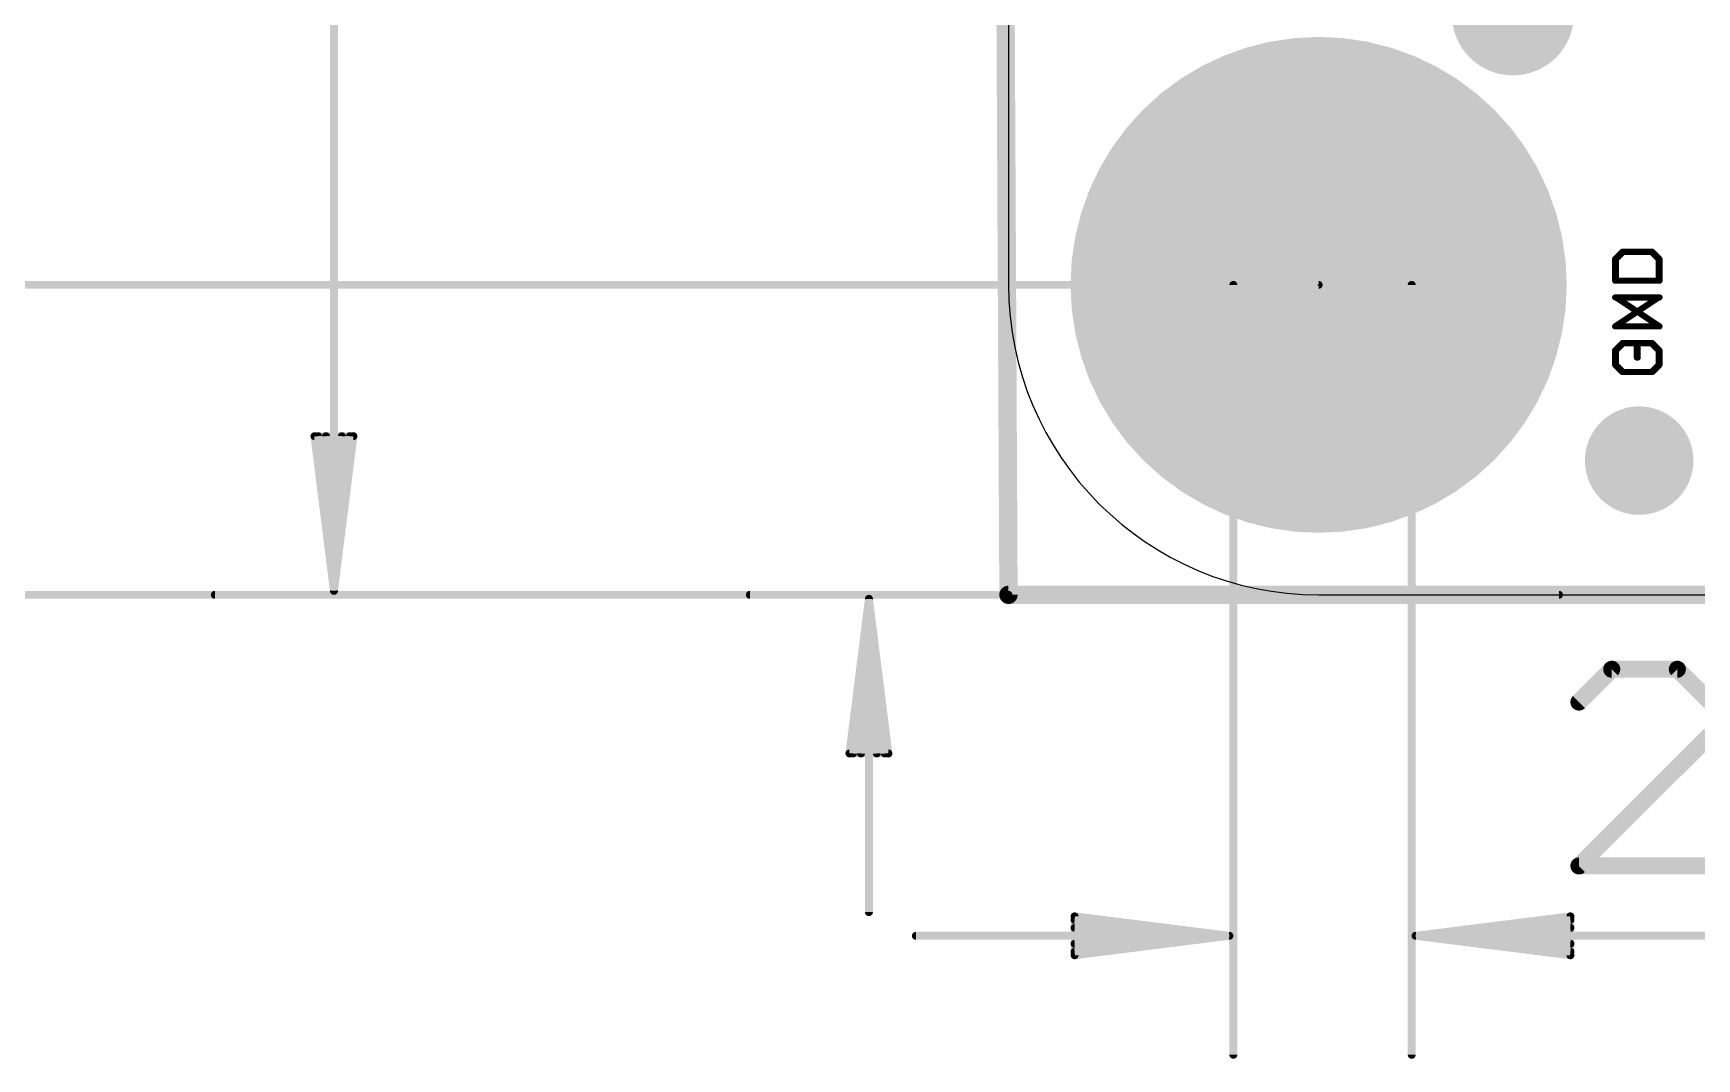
# Model space of a CAD drawing. Extents: x -30 to 79, y -8 to 63.
# Drawn here: x -15.97 to 11.27, y -7.6 to 9.2 of the extents above; entities that cross this region are included whole.
import ezdxf

# ---------------------------------------------------------------- set-up
doc = ezdxf.new("R2010")
doc.units = 0
for name, color, linetype in [('1', 12, 'CONTINUOUS'), ('16', 132, 'CONTINUOUS'), ('17', 110, 'CONTINUOUS'), ('20', 53, 'CONTINUOUS'), ('21', 40, 'CONTINUOUS'), ('22', 6, 'CONTINUOUS'), ('23', 40, 'CONTINUOUS'), ('39', 12, 'CONTINUOUS'), ('40', 132, 'CONTINUOUS'), ('41', 12, 'CONTINUOUS'), ('42', 132, 'CONTINUOUS'), ('43', 110, 'CONTINUOUS'), ('47', 253, 'CONTINUOUS'), ('51', 253, 'CONTINUOUS')]:
    doc.layers.add(name, color=color, linetype=linetype)

# ---------------------------------------------------------------- blocks, each defined once
blk = doc.blocks.new('PIE')
at = {"const_width": 0.5}
blk.add_lwpolyline([(0, -0.25, 1), (0, 0.25, 1), (0, -0.25)], format="xyb", dxfattribs=at)
blk = doc.blocks.new('RECT')
blk.add_solid([(-0.5, -0.5), (0.5, -0.5), (-0.5, 0.5), (0.5, 0.5)])
blk = doc.blocks.new('ROUNDP')
at = {"const_width": 0.5}
blk.add_lwpolyline([(0, -0.25, 1), (0, 0.25, 1), (0, -0.25)], format="xyb", dxfattribs=at)

msp = doc.modelspace()

# ---------------------------------------------------------------- linework, layer by layer
at = {"layer": '1', "const_width": 0.3}
for points in [[(0, 0), (-0.254, 50.762)], [(66.016, 0), (0, 0)]]:
    msp.add_lwpolyline(points, dxfattribs=at)
at = {"layer": '1', "const_width": 0.15}
for points in [[(0, 0.075, 1), (0, -0.075)], [(-0.075, -0.0004, 1), (0.075, 0.0004)]]:
    msp.add_lwpolyline(points, format="xyb", dxfattribs=at)
at = {"layer": '16', "const_width": 0.25}
for points in [[(0, 0), (-0.127, 50.889)], [(65.889, 0), (0, 0)]]:
    msp.add_lwpolyline(points, dxfattribs=at)
at = {"layer": '16', "const_width": 0.125}
for points in [[(0, 0.0625, 1), (0, -0.0625)], [(-0.0625, -0.0002, 1), (0.0625, 0.0002)]]:
    msp.add_lwpolyline(points, format="xyb", dxfattribs=at)
at = {"layer": '20'}
for p, q in [((0, 45.72), (0, 5.08)), ((5.08, 0), (60.96, 0))]:
    msp.add_line(p, q, dxfattribs=at)
msp.add_arc((5.08, 5.08), 5.08, 180, 270, dxfattribs=at)
at = {"layer": '21'}
for points, const_width in [([(5.08, 1.651, 1), (5.08, 8.509, 1), (5.08, 1.651)], 0.2032), ([(9.9628, 5.5035, 1), (9.912, 5.5035)], 0.0508), ([(9.9194, 5.5215, 1), (9.9554, 5.4856)], 0.0508), ([(10.056, 5.6476, 1), (10.056, 5.5968)], 0.0508), ([(10.074, 5.6042, 1), (10.0381, 5.6401)], 0.0508), ([(10.5485, 5.6401, 1), (10.5126, 5.6042)], 0.0508), ([(10.5306, 5.5968, 1), (10.5306, 5.6476)], 0.0508), ([(10.6746, 5.5035, 1), (10.6238, 5.5035)], 0.0508), ([(10.6312, 5.4856, 1), (10.6672, 5.5215)], 0.0508), ([(9.9374, 5.173, 1), (9.9374, 5.1222)], 0.0508), ([(10.6492, 5.1222, 1), (10.6492, 5.173)], 0.0508), ([(9.912, 5.1476, 1), (9.9628, 5.1476)], 0.0508), ([(9.9374, 4.8992, 1), (9.9374, 4.8484)], 0.0508), ([(10.6238, 5.1476, 1), (10.6746, 5.1476)], 0.0508), ([(10.6633, 4.8526, 1), (10.6351, 4.8949)], 0.0508), ([(10.6492, 4.8484, 1), (10.6492, 4.8992)], 0.0508), ([(9.9374, 4.4246, 1), (9.9374, 4.3738)], 0.0508), ([(9.9233, 4.4203, 1), (9.9515, 4.3781)], 0.0508), ([(10.6492, 4.3738, 1), (10.6492, 4.4246)], 0.0508), ([(10.074, 4.1074, 1), (10.0381, 4.1433)], 0.0508), ([(10.2933, 4.1507, 1), (10.2933, 4.0999)], 0.0508), ([(10.3187, 4.1253, 1), (10.2679, 4.1253)], 0.0508), ([(10.5485, 4.1433, 1), (10.5126, 4.1074)], 0.0508), ([(10.5306, 4.0999, 1), (10.5306, 4.1507)], 0.0508), ([(9.9194, 4.0247, 1), (9.9554, 3.9887)], 0.0508), ([(9.9628, 4.0067, 1), (9.912, 4.0067)], 0.0508), ([(9.9554, 3.7874, 1), (9.9194, 3.7515)], 0.0508), ([(10.2679, 3.8881, 1), (10.3187, 3.8881)], 0.0508), ([(10.6746, 4.0067, 1), (10.6238, 4.0067)], 0.0508), ([(10.6312, 3.9887, 1), (10.6672, 4.0247)], 0.0508), ([(10.6672, 3.7515, 1), (10.6312, 3.7874)], 0.0508), ([(9.912, 3.7694, 1), (9.9628, 3.7694)], 0.0508), ([(10.056, 3.6762, 1), (10.056, 3.6254)], 0.0508), ([(10.0381, 3.6328, 1), (10.074, 3.6688)], 0.0508), ([(10.5126, 3.6688, 1), (10.5485, 3.6328)], 0.0508), ([(10.5306, 3.6254, 1), (10.5306, 3.6762)], 0.0508), ([(10.6238, 3.7694, 1), (10.6746, 3.7694)], 0.0508)]:
    msp.add_lwpolyline(points, format="xyb", dxfattribs=dict(at, const_width=const_width))
at = {"layer": '21', "const_width": 0.1016}
for points in [[(10.056, 5.6222), (9.9374, 5.5035)], [(9.9374, 5.5035), (9.9374, 5.1476)], [(10.5306, 5.6222), (10.056, 5.6222)], [(10.6492, 5.5035), (10.5306, 5.6222)], [(10.6492, 5.1476), (10.6492, 5.5035)], [(9.9374, 5.1476), (10.6492, 5.1476)], [(9.9374, 4.3992), (10.6492, 4.8738)], [(10.6492, 4.8738), (9.9374, 4.8738)], [(10.6492, 4.3992), (9.9374, 4.3992)], [(10.056, 4.1253), (9.9374, 4.0067)], [(10.5306, 4.1253), (10.2933, 4.1253)], [(10.2933, 4.1253), (10.2933, 3.8881)], [(10.6492, 4.0067), (10.5306, 4.1253)], [(9.9374, 4.0067), (9.9374, 3.7694)], [(9.9374, 3.7694), (10.056, 3.6508)], [(10.5306, 3.6508), (10.6492, 3.7694)], [(10.6492, 3.7694), (10.6492, 4.0067)], [(10.056, 3.6508), (10.5306, 3.6508)]]:
    msp.add_lwpolyline(points, dxfattribs=at)
at = {"layer": '22', "const_width": 0.1016}
for points in [[(9.9508, 5.5035), (10.0694, 5.6222)], [(9.9508, 5.1476), (9.9508, 5.5035)], [(10.0694, 5.6222), (10.544, 5.6222)], [(10.544, 5.6222), (10.6626, 5.5035)], [(10.6626, 5.5035), (10.6626, 5.1476)], [(10.6626, 5.1476), (9.9508, 5.1476)], [(10.6626, 4.3992), (9.9508, 4.8738)], [(9.9508, 4.8738), (10.6626, 4.8738)], [(9.9508, 4.3992), (10.6626, 4.3992)], [(9.9508, 4.0067), (10.0694, 4.1253)], [(10.0694, 4.1253), (10.3067, 4.1253)], [(10.3067, 4.1253), (10.3067, 3.8881)], [(10.544, 4.1253), (10.6626, 4.0067)], [(9.9508, 3.7694), (9.9508, 4.0067)], [(10.0694, 3.6508), (9.9508, 3.7694)], [(10.6626, 3.7694), (10.544, 3.6508)], [(10.6626, 4.0067), (10.6626, 3.7694)], [(10.544, 3.6508), (10.0694, 3.6508)]]:
    msp.add_lwpolyline(points, dxfattribs=at)
at = {"layer": '22', "const_width": 0.0508}
for points in [[(9.9762, 5.5035, 1), (9.9254, 5.5035)], [(9.9328, 5.5215, 1), (9.9688, 5.4856)], [(10.0694, 5.6476, 1), (10.0694, 5.5968)], [(10.0874, 5.6042, 1), (10.0515, 5.6401)], [(10.5619, 5.6401, 1), (10.526, 5.6042)], [(10.544, 5.5968, 1), (10.544, 5.6476)], [(10.688, 5.5035, 1), (10.6372, 5.5035)], [(10.6446, 5.4856, 1), (10.6806, 5.5215)], [(9.9508, 5.173, 1), (9.9508, 5.1222)], [(10.6626, 5.1222, 1), (10.6626, 5.173)], [(9.9254, 5.1476, 1), (9.9762, 5.1476)], [(9.9649, 4.8949, 1), (9.9367, 4.8526)], [(9.9508, 4.8992, 1), (9.9508, 4.8484)], [(10.6372, 5.1476, 1), (10.688, 5.1476)], [(10.6626, 4.8484, 1), (10.6626, 4.8992)], [(9.9508, 4.4246, 1), (9.9508, 4.3738)], [(10.6485, 4.3781, 1), (10.6767, 4.4203)], [(10.6626, 4.3738, 1), (10.6626, 4.4246)], [(10.0694, 4.1507, 1), (10.0694, 4.0999)], [(10.0874, 4.1074, 1), (10.0515, 4.1433)], [(10.3321, 4.1253, 1), (10.2813, 4.1253)], [(10.3067, 4.0999, 1), (10.3067, 4.1507)], [(10.5619, 4.1433, 1), (10.526, 4.1074)], [(9.9328, 4.0247, 1), (9.9688, 3.9887)], [(9.9762, 4.0067, 1), (9.9254, 4.0067)], [(9.9688, 3.7874, 1), (9.9328, 3.7515)], [(10.2813, 3.8881, 1), (10.3321, 3.8881)], [(10.688, 4.0067, 1), (10.6372, 4.0067)], [(10.6446, 3.9887, 1), (10.6806, 4.0247)], [(10.6806, 3.7515, 1), (10.6446, 3.7874)], [(9.9254, 3.7694, 1), (9.9762, 3.7694)], [(10.0694, 3.6762, 1), (10.0694, 3.6254)], [(10.0515, 3.6328, 1), (10.0874, 3.6688)], [(10.526, 3.6688, 1), (10.5619, 3.6328)], [(10.544, 3.6254, 1), (10.544, 3.6762)], [(10.6372, 3.7694, 1), (10.688, 3.7694)]]:
    msp.add_lwpolyline(points, format="xyb", dxfattribs=at)
at = {"layer": '23'}
msp.add_point((5.08, 5.08), dxfattribs=at)
at = {"layer": '39'}
for points, const_width in [([(7.512, 9.513, 0.4142), (8.262, 8.763)], 0.5), ([(8.262, 8.763, 0.4142), (9.012, 9.513)], 0.5), ([(5.08, 2.032, 1), (5.08, 8.128, 1), (5.08, 2.032)], 2.032), ([(8.262, 8.888, 1), (8.262, 8.638)], 0.25), ([(8.262, 8.638, 1), (8.262, 8.888)], 0.25)]:
    msp.add_lwpolyline(points, format="xyb", dxfattribs=dict(at, const_width=const_width))
at = {"layer": '40', "const_width": 2.032}
msp.add_lwpolyline([(5.08, 2.032, 1), (5.08, 8.128, 1), (5.08, 2.032)], format="xyb", dxfattribs=at)
at = {"layer": '41'}
for points, const_width in [([(7.512, 9.513, 0.4142), (8.262, 8.763)], 0.5), ([(8.262, 8.763, 0.4142), (9.012, 9.513)], 0.5), ([(5.08, 2.032, 1), (5.08, 8.128, 1), (5.08, 2.032)], 2.032), ([(8.262, 8.888, 1), (8.262, 8.638)], 0.25), ([(8.262, 8.638, 1), (8.262, 8.888)], 0.25)]:
    msp.add_lwpolyline(points, format="xyb", dxfattribs=dict(at, const_width=const_width))
at = {"layer": '42', "const_width": 2.032}
msp.add_lwpolyline([(5.08, 2.032, 1), (5.08, 8.128, 1), (5.08, 2.032)], format="xyb", dxfattribs=at)
at = {"layer": '43', "const_width": 2.032}
msp.add_lwpolyline([(5.08, 2.032, 1), (5.08, 8.128, 1), (5.08, 2.032)], format="xyb", dxfattribs=at)
at = {"layer": '47'}
for points, const_width in [([(-11.049, 0.065), (-11.049, 31.935)], 0.13), ([(5.08, 5.08), (-20.873, 5.08)], 0.13), ([(3.683, 5.08), (3.683, -7.538)], 0.13), ([(6.604, 5.08), (6.604, -7.538)], 0.13), ([(-11.049, 0.065), (-11.3682, 2.6)], 0.13), ([(-11.3682, 2.6), (-10.7298, 2.6)], 0.13), ([(-11.049, 0.065), (-11.309, 2.6)], 0.13), ([(-11.049, 0.065), (-11.179, 2.6)], 0.13), ([(-10.7298, 2.6), (-11.049, 0.065)], 0.13), ([(-10.919, 2.6), (-11.049, 0.065)], 0.13), ([(-10.789, 2.6), (-11.049, 0.065)], 0.13), ([(24.892, 0), (-27.858, 0)], 0.13), ([(0, 0), (-12.999, 0)], 0.13), ([(9.017, 0), (-4.236, 0)], 0.13), ([(-2.286, -0.065), (-2.6052, -2.6)], 0.13), ([(-2.286, -0.065), (-2.546, -2.6)], 0.13), ([(-2.286, -0.065), (-2.416, -2.6)], 0.13), ([(-2.286, -0.065), (-2.286, -5.2)], 0.13), ([(-1.9668, -2.6), (-2.286, -0.065)], 0.13), ([(-2.156, -2.6), (-2.286, -0.065)], 0.13), ([(-2.026, -2.6), (-2.286, -0.065)], 0.13), ([(9.8809, -1.2199), (9.3437, -1.7572)], 0.2794), ([(10.9554, -1.2199), (9.8809, -1.2199)], 0.2794), ([(11.4926, -1.7572), (10.9554, -1.2199)], 0.2794), ([(9.3437, -4.4433), (11.4926, -2.2944)], 0.2794), ([(-2.6052, -2.6), (-1.9668, -2.6)], 0.13), ([(11.4926, -4.4433), (9.3437, -4.4433)], 0.2794), ([(3.618, -5.588), (1.083, -5.2688)], 0.13), ([(1.083, -5.2688), (1.083, -5.9072)], 0.13), ([(3.618, -5.588), (1.083, -5.328)], 0.13), ([(3.618, -5.588), (1.083, -5.458)], 0.13), ([(6.669, -5.588), (9.204, -5.2688)], 0.13), ([(6.669, -5.588), (9.204, -5.328)], 0.13), ([(6.669, -5.588), (9.204, -5.458)], 0.13), ([(9.204, -5.2688), (9.204, -5.9072)], 0.13), ([(3.618, -5.588), (-1.517, -5.588)], 0.13), ([(1.083, -5.9072), (3.618, -5.588)], 0.13), ([(1.083, -5.718), (3.618, -5.588)], 0.13), ([(1.083, -5.848), (3.618, -5.588)], 0.13), ([(6.669, -5.588), (18.9511, -5.588)], 0.13), ([(9.204, -5.9072), (6.669, -5.588)], 0.13), ([(9.204, -5.718), (6.669, -5.588)], 0.13), ([(9.204, -5.848), (6.669, -5.588)], 0.13)]:
    msp.add_lwpolyline(points, dxfattribs=dict(at, const_width=const_width))
for points, const_width in [([(3.7155, 5.08, 1), (3.6505, 5.08)], 0.065), ([(5.08, 5.0475, 1), (5.08, 5.1125)], 0.065), ([(6.6365, 5.08, 1), (6.5715, 5.08)], 0.065), ([(-11.336, 2.6041, 1), (-11.4005, 2.5959)], 0.065), ([(-11.3682, 2.6325, 1), (-11.3682, 2.5675)], 0.065), ([(-11.2767, 2.6033, 1), (-11.3413, 2.5967)], 0.065), ([(-11.1465, 2.6017, 1), (-11.2115, 2.5983)], 0.065), ([(-10.8865, 2.5983, 1), (-10.9515, 2.6017)], 0.065), ([(-10.7567, 2.5967, 1), (-10.8213, 2.6033)], 0.065), ([(-10.6975, 2.5959, 1), (-10.762, 2.6041)], 0.065), ([(-10.7298, 2.5675, 1), (-10.7298, 2.6325)], 0.065), ([(-12.999, 0.0325, 1), (-12.999, -0.0325)], 0.065), ([(-11.0812, 0.0691, 1), (-11.0168, 0.0609)], 0.065), ([(-11.0813, 0.0683, 1), (-11.0167, 0.0617)], 0.065), ([(-11.0815, 0.0633, 1), (-11.0165, 0.0667)], 0.065), ([(-11.0815, 0.0667, 1), (-11.0165, 0.0633)], 0.065), ([(-11.0815, 0.065, 1), (-11.0165, 0.065)], 0.065), ([(-11.0813, 0.0617, 1), (-11.0167, 0.0683)], 0.065), ([(-11.0812, 0.0609, 1), (-11.0168, 0.0691)], 0.065), ([(-4.236, 0.0325, 1), (-4.236, -0.0325)], 0.065), ([(-2.2535, -0.0667, 1), (-2.3185, -0.0633)], 0.065), ([(-2.2535, -0.0633, 1), (-2.3185, -0.0667)], 0.065), ([(0, -0.0325, 1), (0, 0.0325)], 0.065), ([(9.017, -0.0325, 1), (9.017, 0.0325)], 0.065), ([(-2.2535, -0.065, 1), (-2.3185, -0.065)], 0.065), ([(-2.2538, -0.0609, 1), (-2.3182, -0.0691)], 0.065), ([(-2.2537, -0.0617, 1), (-2.3183, -0.0683)], 0.065), ([(-2.2537, -0.0683, 1), (-2.3183, -0.0617)], 0.065), ([(-2.2538, -0.0691, 1), (-2.3182, -0.0609)], 0.065), ([(9.8809, -1.1501, 1), (9.8809, -1.2898)], 0.1397), ([(9.9303, -1.2693, 1), (9.8315, -1.1706)], 0.1397), ([(11.0048, -1.1706, 1), (10.906, -1.2693)], 0.1397), ([(10.9554, -1.2898, 1), (10.9554, -1.1501)], 0.1397), ([(9.2943, -1.7078, 1), (9.3931, -1.8066)], 0.1397), ([(-2.6375, -2.5959, 1), (-2.573, -2.6041)], 0.065), ([(-2.6052, -2.5675, 1), (-2.6052, -2.6325)], 0.065), ([(-2.5783, -2.5967, 1), (-2.5137, -2.6033)], 0.065), ([(-2.4485, -2.5983, 1), (-2.3835, -2.6017)], 0.065), ([(-2.1885, -2.6017, 1), (-2.1235, -2.5983)], 0.065), ([(-2.0583, -2.6033, 1), (-1.9937, -2.5967)], 0.065), ([(-1.999, -2.6041, 1), (-1.9345, -2.5959)], 0.065), ([(-1.9668, -2.6325, 1), (-1.9668, -2.5675)], 0.065), ([(9.2943, -4.3939, 1), (9.3931, -4.4927)], 0.1397), ([(9.3437, -4.3735, 1), (9.3437, -4.5131)], 0.1397), ([(-2.3185, -5.2, 1), (-2.2535, -5.2)], 0.065), ([(1.0871, -5.2365, 1), (1.0789, -5.301)], 0.065), ([(1.1155, -5.2688, 1), (1.0505, -5.2688)], 0.065), ([(1.0863, -5.2957, 1), (1.0797, -5.3603)], 0.065), ([(1.0847, -5.4255, 1), (1.0813, -5.4905)], 0.065), ([(9.2365, -5.2688, 1), (9.1715, -5.2688)], 0.065), ([(9.2081, -5.301, 1), (9.1999, -5.2365)], 0.065), ([(9.2073, -5.3603, 1), (9.2007, -5.2957)], 0.065), ([(9.2057, -5.4905, 1), (9.2023, -5.4255)], 0.065), ([(-1.517, -5.5555, 1), (-1.517, -5.6205)], 0.065), ([(1.0813, -5.6855, 1), (1.0847, -5.7505)], 0.065), ([(3.6221, -5.6202, 1), (3.6139, -5.5558)], 0.065), ([(3.6139, -5.6202, 1), (3.6221, -5.5558)], 0.065), ([(3.6213, -5.6203, 1), (3.6147, -5.5557)], 0.065), ([(3.6147, -5.6203, 1), (3.6213, -5.5557)], 0.065), ([(3.6163, -5.6205, 1), (3.6197, -5.5555)], 0.065), ([(3.6197, -5.6205, 1), (3.6163, -5.5555)], 0.065), ([(3.618, -5.6205, 1), (3.618, -5.5555)], 0.065), ([(6.669, -5.5555, 1), (6.669, -5.6205)], 0.065), ([(6.6731, -5.5558, 1), (6.6649, -5.6202)], 0.065), ([(6.6673, -5.5555, 1), (6.6707, -5.6205)], 0.065), ([(6.6707, -5.5555, 1), (6.6673, -5.6205)], 0.065), ([(6.6723, -5.5557, 1), (6.6657, -5.6203)], 0.065), ([(6.6657, -5.5557, 1), (6.6723, -5.6203)], 0.065), ([(6.6649, -5.5558, 1), (6.6731, -5.6202)], 0.065), ([(9.2023, -5.7505, 1), (9.2057, -5.6855)], 0.065), ([(1.0797, -5.8157, 1), (1.0863, -5.8803)], 0.065), ([(1.0789, -5.875, 1), (1.0871, -5.9395)], 0.065), ([(1.0505, -5.9072, 1), (1.1155, -5.9072)], 0.065), ([(9.1715, -5.9072, 1), (9.2365, -5.9072)], 0.065), ([(9.1999, -5.9395, 1), (9.2081, -5.875)], 0.065), ([(9.2007, -5.8803, 1), (9.2073, -5.8157)], 0.065), ([(3.6505, -7.538, 1), (3.7155, -7.538)], 0.065), ([(6.5715, -7.538, 1), (6.6365, -7.538)], 0.065)]:
    msp.add_lwpolyline(points, format="xyb", dxfattribs=dict(at, const_width=const_width))
at = {"layer": '51'}
for points, const_width in [([(7.239, 5.08, 0.4142), (5.08, 7.239)], 2.4892), ([(2.921, 5.08, 0.4142), (5.08, 2.921)], 2.4892), ([(5.08, 4.318, 1), (5.08, 5.842, 1), (5.08, 4.318)], 0.4572)]:
    msp.add_lwpolyline(points, format="xyb", dxfattribs=dict(at, const_width=const_width))

# ---------------------------------------------------------------- block references
at = {"layer": '1'}
msp.add_blockref('PIE', (8.262, 9.513), dxfattribs=at)
at = {"layer": '17', "xscale": 6.4516, "yscale": 6.4516}
msp.add_blockref('ROUNDP', (5.08, 5.08), dxfattribs=at)
msp.add_blockref('ROUNDP', (5.08, 5.08), dxfattribs=at)
at = {"layer": '17', "xscale": 1.778, "yscale": 1.778, "rotation": 270}
msp.add_blockref('ROUNDP', (10.33, 2.2), dxfattribs=at)
msp.add_blockref('ROUNDP', (10.33, 2.2), dxfattribs=at)
at = {"layer": '51', "xscale": 0.508, "yscale": 0.508, "rotation": 180}
msp.add_blockref('RECT', (10.33, 2.2), dxfattribs=at)

doc.saveas('drawing.dxf')
